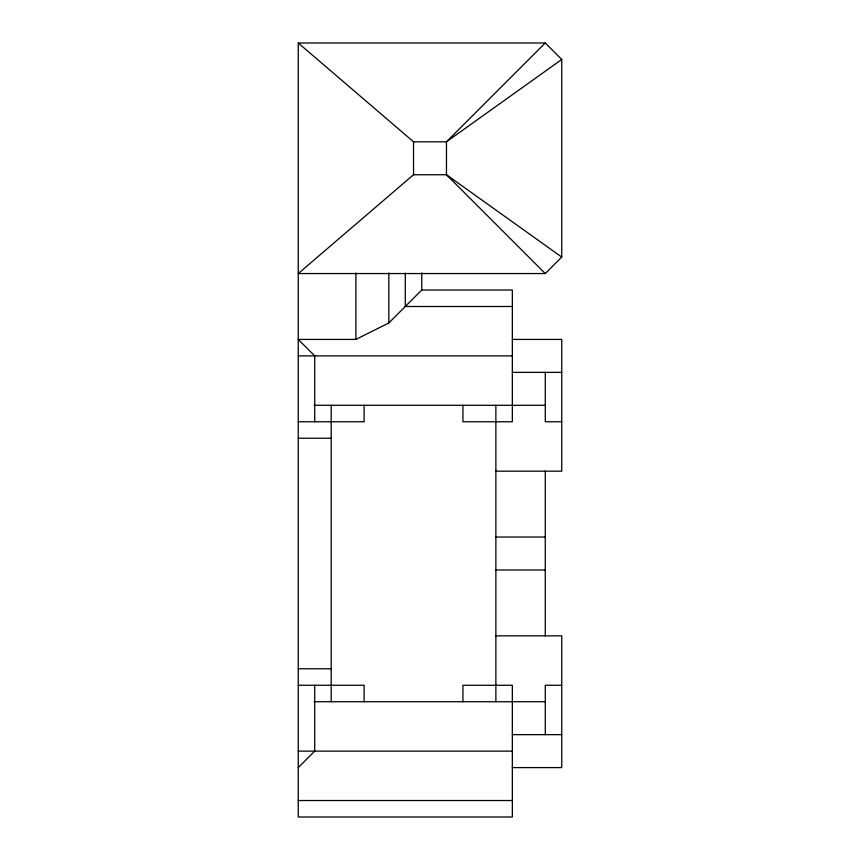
<?xml version="1.0" encoding="UTF-8"?>
<svg xmlns="http://www.w3.org/2000/svg" width="860" height="860" viewBox="0 0 860 860"><rect width="100%" height="100%" fill="white"/><g stroke="black" fill="none" stroke-linecap="round" stroke-linejoin="round"><path stroke-width="1.29" d="M561.741 257.086L446.469 174.741L413.531 174.741L298.259 273.555L545.272 273.555L561.741 257.086L561.741 59.469L545.272 43L446.469 141.803L413.531 141.803L298.259 43L298.259 817L512.345 817L512.345 685.259L462.938 685.259L462.938 701.728M314.728 421.765L314.728 355.889L298.259 339.421L355.889 339.421L388.827 322.962L421.765 290.024L512.345 290.024L512.345 421.765L462.938 421.765L462.938 405.296M298.259 767.593L314.728 751.124L314.728 685.259M561.741 59.469L446.469 141.803L446.469 174.741L545.272 273.555M298.259 43L545.272 43M512.345 306.493L405.296 306.493L405.296 273.104M512.345 339.421L561.741 339.421L561.741 471.173L495.876 471.173M298.259 355.889L512.345 355.889M512.345 372.358L561.741 372.358M314.061 405.296L545.272 405.296M298.259 421.765L364.124 421.765L364.124 405.296M561.741 421.765L545.272 421.765L545.272 372.358M298.259 438.235L331.197 438.235M495.876 537.038L545.272 537.038M495.876 569.976L545.272 569.976M495.876 635.852L561.741 635.852L561.741 767.593L512.345 767.593M298.259 668.79L331.197 668.79M298.259 685.259L364.124 685.259L364.124 701.728M561.741 685.259L545.272 685.259L545.272 734.655M314.061 701.728L545.272 701.728M512.345 734.655L561.741 734.655M298.259 751.124L512.345 751.124M298.259 800.531L512.345 800.531M545.272 471.173L545.272 635.852M495.876 405.296L495.876 701.728M421.765 272.899L421.765 290.024M413.531 141.803L413.531 174.741M388.827 272.899L388.827 322.962M355.889 273.018L355.889 339.421M331.197 405.296L331.197 701.728"/></g></svg>
